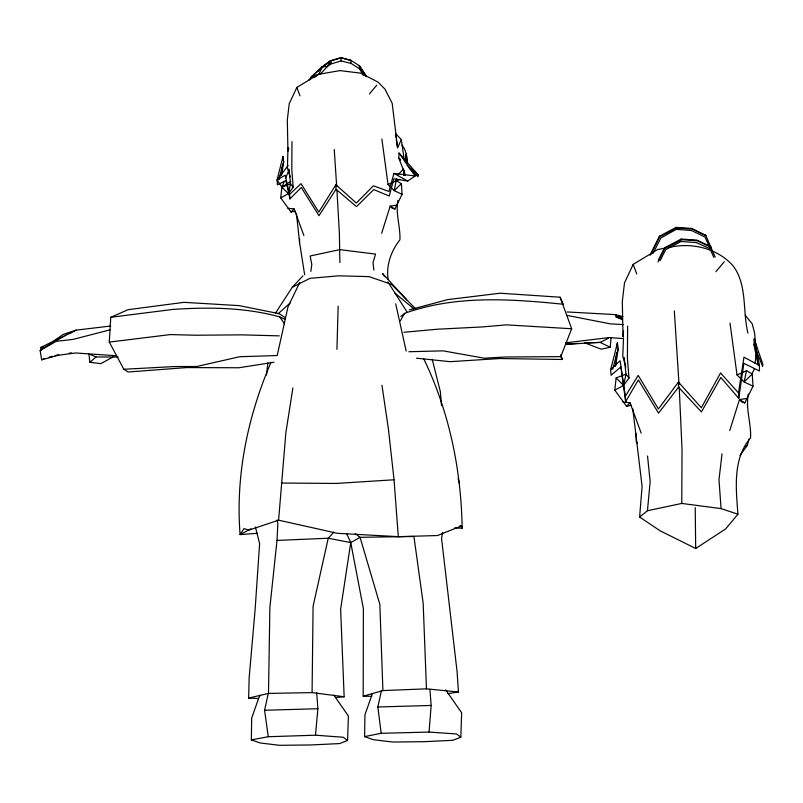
<?xml version="1.0" encoding="UTF-8"?>
<svg xmlns="http://www.w3.org/2000/svg" width="803" height="803" viewBox="0 0 803 803"><rect width="100%" height="100%" fill="white"/><g stroke="black" fill="none" stroke-linecap="round" stroke-linejoin="round"><path stroke-width="1.2" d="M291.971 141.639L291.8 169.995L293.175 187.25L288.397 193.704L280.699 197.849L291.057 212.062L295.133 211.119M627.615 326.118L627.414 358.419L628.99 378.072L623.55 385.43L614.777 390.148L626.571 406.328L631.208 405.254M299.529 242.727L299.559 238.361M636.287 433.801L636.217 441.259L637.311 443.306M333.867 695.157L348.382 716.015L347.589 740.446L339.619 743.578L310.57 744.973L279.564 745.304L260.152 742.976L251.359 739.884L251.67 718.133L258.998 697.325L260.383 695.288M255.374 526.989L259.62 543.631L255.093 609.838L249.151 677.852L248.659 698.068L268.493 693.411L269.868 607.62L277.005 540.419L277.858 523.536L277.105 519.882M445.675 689.877L461.645 712.753L460.842 737.174L452.882 740.306L423.833 741.701L392.828 742.042L373.405 739.704L364.612 736.612L364.923 714.861L372.251 694.053M748.276 394.163C745.495 409.139 751.277 423.061 750.584 437.956C732.386 458.914 736.07 488.656 737.927 514.201L725.641 528.936L695.679 548.489L660.186 530.823L639.62 517.042L647.439 510.738L681.767 503.431L682.028 449.098L679.197 386.966M287.896 150.613L287.424 168.058L290.174 176.971M336.949 349.355L338.143 306.204M397.937 200.429C395.427 213.899 400.446 226.436 399.934 239.826C391.191 250.787 385.932 265.341 388.14 279.384M623.519 337.872L622.777 356.391L625.838 366.881M409.269 168.329L417.982 176.75L418.212 174.934L399.031 153.042L398.81 158.211L405.485 175.325M753.957 344.868L754.208 338.966L762.85 364.291L762.599 366.359L753.957 344.868L758.193 365.054M273.974 362.253L238.882 367.764L186.768 367.573L128.169 372L123.843 369.26L109.278 342.098L110.764 317.295L128.058 309.687L183.987 302.34L239.093 305.632L279.253 313.682L285.477 317.807M257.522 533.272L240.097 534.597L244.022 528.545L248.749 530.171L278.601 520.173L285.878 432.556L292.904 387.859M364.612 736.612L381.194 733.3L429.063 732.075L431.151 705.456L429.926 689.375M639.62 517.042L642.099 486.437L632.774 408.717M381.656 233.332L390.178 206.11L392.035 208.107L394.845 209.061L402.082 194.346L394.253 190.652L396.602 178.326M281.351 175.335L282.084 167.044M282.696 159.938L283.007 156.384L283.7 161.544L281.723 174.723M615.379 366.108L616.553 352.688M616.985 347.799L617.407 342.921L618.2 348.793L615.65 365.766M608.433 338.234L600.192 342.399L584.674 342.851L601.176 349.175L610.21 347.297L611.053 337.973M251.359 739.884L268.242 736.722L315.499 735.197L317.888 708.728L316.673 692.648M288.889 148.736L287.936 150.924L288.257 147.471M623.55 330.956L623.018 336.698L622.315 301.456L624.493 282.907L633.176 264.388L657.727 249.472L665.075 248.197M647.439 510.738L650.159 481.67L647.529 455.994M266.526 374.971L267.841 362.836M403.578 175.536L404.18 170.106M280.699 197.849L281.903 187.129L284.232 181.488M614.777 390.148L616.152 377.932L626.009 374.168L628.99 378.072M406.81 163.34L406.78 158.773M722.017 453.836L718.996 479.682L721.054 508.61L737.927 514.201M403.678 175.064L403.969 172.615M405.455 160.369L406.188 154.236L406.489 156.505M405.284 161.232L406.188 154.236M755.041 363.147L756.135 354.886M310.841 271.414L311.815 264.428L310.129 255.996L339.789 249.623L375.533 254.109L373.014 262.661L373.877 270.099M738.75 398.358L738.509 392.948L720.562 372.993L701.34 407.733L678.445 382.087L678.515 387.247L701.451 411.909L720.823 377.5L738.75 398.358L743.869 363.327L759.437 370.996L759.437 365.485L754.208 338.966M346.615 533.604L350.75 542.597L340.623 609.276L344.146 696.753L335.584 697.576M738.509 392.948L743.949 357.174L759.437 365.485M442.694 532.349L441.55 538.371L457.108 671.84L458.443 692.005L447.713 693.672M753.023 386.163L752.25 374.007L746.549 370.685L744.11 381.947L753.023 386.163L744.793 402.915L741.581 401.831L739.463 399.553L729.766 430.559M268.242 736.722L264.589 710.264L268.142 694.043M381.194 733.3L377.852 706.991L381.395 690.781M277.376 354.775L287.976 306.937L299.73 282.515M403.879 175.365L404.622 172.133M283.007 156.384L277.075 179.972L277.447 184.79L285.878 180.585L289.953 198.873L301.255 187.46L318.992 215.706L336.045 189.277L335.885 184.73L356.321 203.049L373.425 185.784L388.933 191.475L393.932 173.398L415.211 175.987L399.031 153.042M678.515 387.247L658.54 413.144L638.375 379.919L625.657 401.63L620.9 366.881L611.073 375.272L610.641 369.781L617.407 342.921M278.782 179.832L283.7 161.544M612.689 369.26L618.2 348.793M739.934 455.431L747.212 445.474L749.018 439.111M713.797 257.301L709.922 248.659L710.575 246.571L696.723 240.067L681.165 239.053L664.462 247.886L658.34 260.152M406.308 163.089L407.081 161.042M271.033 362.223C247.736 416.436 235.379 475.506 240.097 534.597L250.927 528.765M416.486 358.178L450.051 361.671L499.968 358.529L562.291 359.473L560.765 356.642L571.666 328.748L560.103 297.21L500.058 293.215L447.582 299.619L409.269 309.928M285.637 178.095L288.899 170.186M318.731 74.599L322.334 66.599L330.434 60.737L340.763 57.696L351.082 60.436L340.763 57.696L341.205 60.918L351.142 63.467L359.694 68.897L362.685 72.31M396.23 139.602L397.585 147.762L401.329 139.612L395.769 133.74M397.585 147.762L392.165 103.226L384.928 89.103L377.922 82.006L360.537 73.123L339.91 70.614L318.41 74.348L296.849 87.437L289.231 103.687L287.323 119.988L287.936 150.924M751.718 374.439L754.268 369.049M649.988 255.183L659.434 236.212L676.136 227.39L691.704 228.403L705.917 235.57L692.196 229.056L676.758 228.042L659.664 236.885L650.821 254.631M658.048 261.858L664.683 248.539L681.767 239.695L697.215 240.719L710.936 247.234L710.575 246.571M652.98 253.477L660.839 238.019L676.186 229.387L691.473 230.481L705.044 237.066L708.908 245.708M660.106 260.664L665.717 249.613L681.074 241.482L696.362 242.576L709.922 248.659M400.235 320.899L404.682 313.341C455.421 295.062 510.487 298.867 563.124 304.237M625.657 401.63L625.356 396.21L638.204 375.372L658.41 408.978L678.445 382.087M302.932 275.851L292.322 287.243L275.389 313.26M335.885 184.73L318.791 212.102L301.025 183.646L289.592 194.346L289.953 198.873M308.603 80.461L311.373 76.837L322.334 66.599L327.243 66.649L330.876 63.959L341.205 60.918M277.808 179.009L288.126 165.488M369.47 93.881L376.808 85.128M715.885 271.725L724.246 261.758M333.877 532.168L328.226 538.241L313.09 606.255L312.076 692.618L344.146 696.753M320.086 74.318L327.243 66.649L330.806 60.918L330.876 63.959L330.434 60.737L311.373 76.837L311.895 77.479M291.057 212.062L294.089 208.89L303.875 235.57M626.571 406.328L630.024 402.715L641.175 433.118M397.646 175.024L403.548 169.072M318.55 70.895L322.334 66.599M392.215 182.642L396.391 180.765L401.4 183.686L394.253 190.652L388.03 184.509L381.887 139.039M752.25 374.007L744.11 381.947L737.024 374.951L730.017 323.157M610.641 369.781L620.097 360.748L625.356 396.21M115.491 355.689L75.643 352.979L58.398 355.257L41.656 359.824L40.15 350.57L42.218 348.612L71.076 332.422L40.662 347.528L41.194 349.978M278.089 313.812L290.003 303.132M88.912 354.213L89.896 362.314L95.999 356.964L118.101 357.034M745.425 446.94L747.212 445.474M400.797 316.462L404.682 313.341M314.545 77.339L318.41 74.348L311.373 76.837M324.733 65.314L330.806 60.918M54.092 340.773L63.025 334.48L76.054 330.143L110.764 326.018M336.045 189.277L356.492 206.642L373.736 189.608L389.244 196.012L393.861 178.798L407.703 181.036L415.211 175.987M290.766 181.378L281.903 187.129L277.075 179.972L285.165 175.215L289.592 194.346M40.15 350.57L56.029 341.355L73.113 339.388L110.362 329.762M277.005 540.419L328.226 538.241L350.75 542.597L360.055 537.327L413.926 536.464L423.161 603.194L426.473 688.844L458.443 692.005M69.56 333.687L76.054 330.143M112.932 357.034L100.877 363.618L89.896 362.314M41.656 359.824L44.376 358.449M292.322 287.243L310.028 278.32L338.565 275.82L369.069 276.613L391.523 284.382L415.914 309.115M388.03 184.509L391.332 183.034M737.024 374.951L746.549 370.685M396.391 180.765L399.864 179.33M331.96 60.586L341.145 57.886M350.75 542.597L363.378 608.624L363.187 696.201L382.901 690.57L426.473 688.844M49.134 357.184L52.707 356.241M55.086 355.619L58.649 354.665M40.662 347.528L42.82 347.137M668.748 247.565C691.473 241.944 717.912 248.278 733.49 266.285C747.452 285.818 742.474 310.821 747.914 333.094M396.401 205.207L390.178 206.11L394.845 209.061M746.559 398.529L739.463 399.553L744.793 402.915M110.764 317.295L172.856 309.426C208.629 307.017 245.015 307.318 279.825 316.944L285.195 319.393M109.278 342.098L170.427 334.57L195.53 335.232L241.924 334.861L279.253 335.865M403.909 332.271L437.494 329.21L481.629 326.972L506.542 324.864L571.666 328.748M69.239 353.119L71.577 352.929M578.531 343.323L566.256 344.256L600.192 342.399L610.21 347.297M565.432 342.861L609.226 337.571L623.449 338.585M454.628 527.972L462.137 528.193L461.514 525.885L437.525 535.541L398.308 536.675L394.042 479.782L336.246 483.446L281.401 483.035M123.843 369.26L175.164 366.529L196.625 366.519L239.645 356.733L277.135 355.538M264.589 710.264L317.888 708.728M377.852 706.991L431.151 705.456M408.918 351.734L443.136 350.851L484.289 358.208L505.659 356.984L560.765 356.642M268.493 693.411L312.076 692.618M363.187 696.201L371.859 696.311M248.659 698.068L258.395 698.53M567.038 311.945L614.807 314.585L622.827 316.492M623.269 324.583L610.39 323.87L566.757 315.348M398.308 536.675L337.29 533.292L278.601 520.173M429.063 732.075L456.475 733.962L460.842 737.174M315.499 735.197L343.212 737.234L347.589 740.446M287.855 208.348L294.089 208.89M622.927 402.102L630.024 402.715M681.767 503.431L721.054 508.61M622.365 319.122L615.74 316.693L622.265 319.614M90.588 354.665L95.999 356.964M614.807 314.585L622.415 317.998M363.267 74.799L359.262 65.675L366.429 76.576L359.262 65.675L359.694 68.897L363.127 75.03M393.932 173.398L407.703 181.036M359.634 65.856L350.69 60.245L351.142 63.467M355.287 533.684L360.055 537.327L379.839 604.328L382.901 690.57M394.855 293.055L413.926 308.864M400.657 159.807L398.81 158.211L400.556 159.897M407.121 165.378L418.212 174.934M616.152 377.932L623.55 385.43L626.009 374.168L624.162 357.335M676.136 227.39L676.758 228.042M681.165 239.053L681.767 239.695M406.679 299.75L382.609 273.542L384.597 276.674M364.191 74.017L366.429 76.576L359.262 65.675M459.968 525.543L462.137 528.193C461.233 469.805 449.248 411.688 423.813 358.951M745.214 315.188L752.17 323.81L754.579 332.854L755.743 345.149M293.175 187.25L290.566 183.827L288.939 169.052M279.825 316.944L284.523 323.89M387.909 281.893L407.121 312.146M709.882 247.876L710.846 250.034M560.103 297.21L563.144 304.106M705.556 234.908L715.212 257.191M633.176 264.388L636.729 274.004M296.849 87.437L299.981 95.888M659.434 236.212L659.664 236.885M664.462 247.886L664.683 248.539M560.775 354.796L562.291 359.473M458.071 478.407L459.326 483.115M432.225 359.292L440.375 391.723L441.509 405.405M395.708 303.835L406.167 351.062M401.329 139.612L404.24 159.707M304.638 274.746L299.589 242.486L296.417 213.307M395.457 134.934L395.839 137.263M381.967 385.289L388.481 429.595L394.042 479.782M679.037 384.527L674.319 310.902M334.249 149.529L336.678 186.296M336.929 190.01L339.388 233.372L339.89 262.611M401.4 183.686L402.082 194.346M695.227 507.606L695.679 548.489M407.091 163.36L407.061 157.549L405.324 150.934A27.061 24.752 -68.9 0 0 402.022 145.122M290.566 183.827L288.397 193.704L281.903 187.129L290.566 183.827"/></g></svg>
